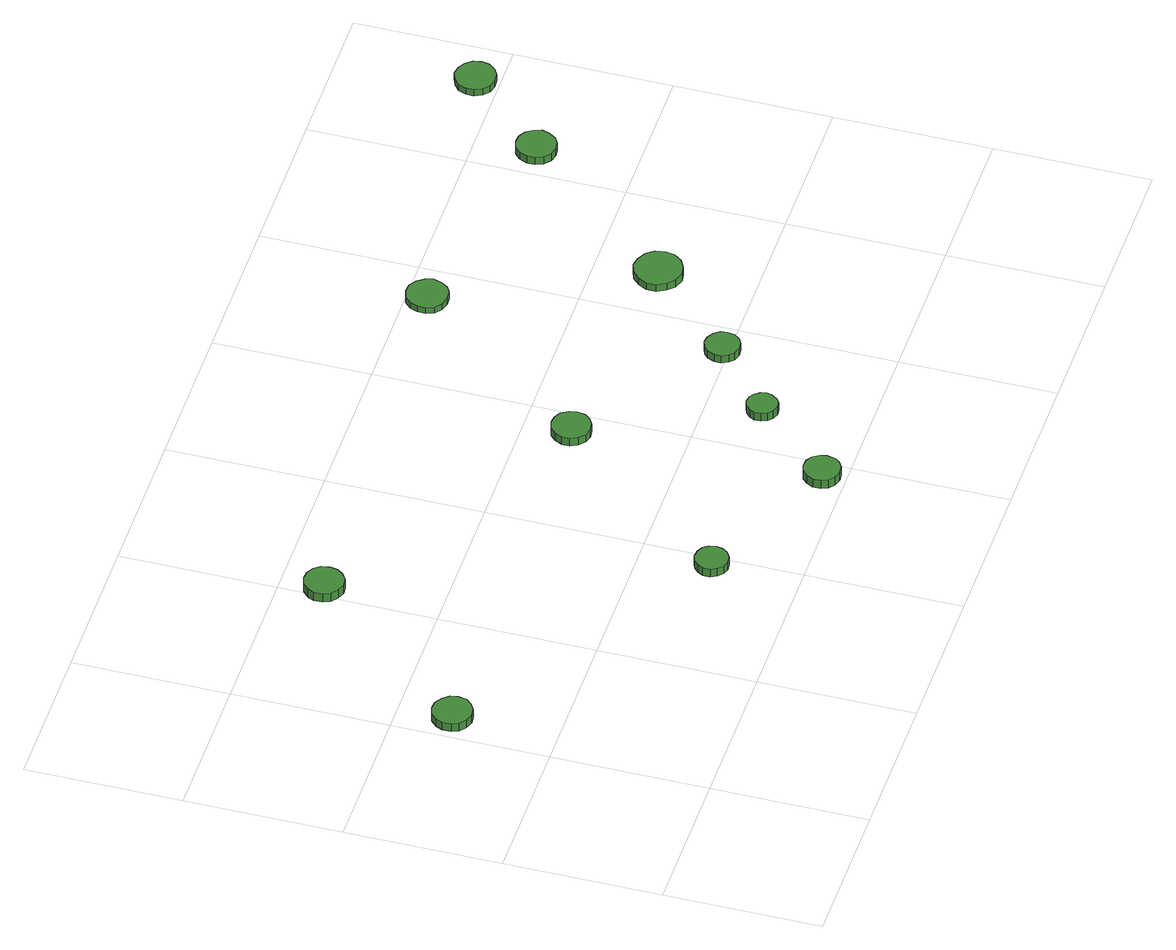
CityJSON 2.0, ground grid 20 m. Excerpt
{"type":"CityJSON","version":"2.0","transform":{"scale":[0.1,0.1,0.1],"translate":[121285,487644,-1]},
"CityObjects":{
"tree1":{"type":"SolitaryVegetationObject","attributes":{"function":"something"},"geometry":[{"type":"MultiSurface","lod":"1","boundaries":[[[0,1,2,3,4,5,6,7,8,9,10,11,12,13,14]],[[15,16,17,18,19,20,21,22,23,24,25,26,27,28,29]],[[0,29,28,1]],[[1,28,27,2]],[[2,27,26,3]],[[3,26,25,4]],[[4,25,24,5]],[[5,24,23,6]],[[6,23,22,7]],[[7,22,21,8]],[[8,21,20,9]],[[9,20,19,10]],[[10,19,18,11]],[[11,18,17,12]],[[12,17,16,13]],[[13,16,15,14]],[[14,15,29,0]]]}]},
"tree2":{"type":"SolitaryVegetationObject","attributes":{"function":"something"},"geometry":[{"type":"MultiSurface","lod":"1","boundaries":[[[30,31,32,33,34,35,36,37,38,39,40,41,42,43,44]],[[45,46,47,48,49,50,51,52,53,54,55,56,57,58,59]],[[30,59,58,31]],[[31,58,57,32]],[[32,57,56,33]],[[33,56,55,34]],[[34,55,54,35]],[[35,54,53,36]],[[36,53,52,37]],[[37,52,51,38]],[[38,51,50,39]],[[39,50,49,40]],[[40,49,48,41]],[[41,48,47,42]],[[42,47,46,43]],[[43,46,45,44]],[[44,45,59,30]]]}]},
"tree3":{"type":"SolitaryVegetationObject","attributes":{"function":"something"},"geometry":[{"type":"MultiSurface","lod":"1","boundaries":[[[60,61,62,63,64,65,66,67,68,69,70,71,72,73,74]],[[75,76,77,78,79,80,81,82,83,84,85,86,87,88,89]],[[60,89,88,61]],[[61,88,87,62]],[[62,87,86,63]],[[63,86,85,64]],[[64,85,84,65]],[[65,84,83,66]],[[66,83,82,67]],[[67,82,81,68]],[[68,81,80,69]],[[69,80,79,70]],[[70,79,78,71]],[[71,78,77,72]],[[72,77,76,73]],[[73,76,75,74]],[[74,75,89,60]]]}]},
"tree4":{"type":"SolitaryVegetationObject","attributes":{"function":"something"},"geometry":[{"type":"MultiSurface","lod":"1","boundaries":[[[90,91,92,93,94,95,96,97,98,99,100,101,102,103,104]],[[105,106,107,108,109,110,111,112,113,114,115,116,117,118,119]],[[90,119,118,91]],[[91,118,117,92]],[[92,117,116,93]],[[93,116,115,94]],[[94,115,114,95]],[[95,114,113,96]],[[96,113,112,97]],[[97,112,111,98]],[[98,111,110,99]],[[99,110,109,100]],[[100,109,108,101]],[[101,108,107,102]],[[102,107,106,103]],[[103,106,105,104]],[[104,105,119,90]]]}]},
"tree5":{"type":"SolitaryVegetationObject","attributes":{"function":"something"},"geometry":[{"type":"MultiSurface","lod":"1","boundaries":[[[120,121,122,123,124,125,126,127,128,129,130,131,132,133,134]],[[135,136,137,138,139,140,141,142,143,144,145,146,147,148,149]],[[120,149,148,121]],[[121,148,147,122]],[[122,147,146,123]],[[123,146,145,124]],[[124,145,144,125]],[[125,144,143,126]],[[126,143,142,127]],[[127,142,141,128]],[[128,141,140,129]],[[129,140,139,130]],[[130,139,138,131]],[[131,138,137,132]],[[132,137,136,133]],[[133,136,135,134]],[[134,135,149,120]]]}]},
"tree6":{"type":"SolitaryVegetationObject","attributes":{"function":"something"},"geometry":[{"type":"MultiSurface","lod":"1","boundaries":[[[150,151,152,153,154,155,156,157,158,159,160,161,162,163,164]],[[165,166,167,168,169,170,171,172,173,174,175,176,177,178,179]],[[150,179,178,151]],[[151,178,177,152]],[[152,177,176,153]],[[153,176,175,154]],[[154,175,174,155]],[[155,174,173,156]],[[156,173,172,157]],[[157,172,171,158]],[[158,171,170,159]],[[159,170,169,160]],[[160,169,168,161]],[[161,168,167,162]],[[162,167,166,163]],[[163,166,165,164]],[[164,165,179,150]]]}]},
"tree7":{"type":"SolitaryVegetationObject","attributes":{"function":"something"},"geometry":[{"type":"MultiSurface","lod":"1","boundaries":[[[180,181,182,183,184,185,186,187,188,189,190,191,192,193,194]],[[195,196,197,198,199,200,201,202,203,204,205,206,207,208,209]],[[180,209,208,181]],[[181,208,207,182]],[[182,207,206,183]],[[183,206,205,184]],[[184,205,204,185]],[[185,204,203,186]],[[186,203,202,187]],[[187,202,201,188]],[[188,201,200,189]],[[189,200,199,190]],[[190,199,198,191]],[[191,198,197,192]],[[192,197,196,193]],[[193,196,195,194]],[[194,195,209,180]]]}]},
"tree8":{"type":"SolitaryVegetationObject","attributes":{"function":"something"},"geometry":[{"type":"MultiSurface","lod":"1","boundaries":[[[210,211,212,213,214,215,216,217,218,219,220,221,222,223,224]],[[225,226,227,228,229,230,231,232,233,234,235,236,237,238,239]],[[210,239,238,211]],[[211,238,237,212]],[[212,237,236,213]],[[213,236,235,214]],[[214,235,234,215]],[[215,234,233,216]],[[216,233,232,217]],[[217,232,231,218]],[[218,231,230,219]],[[219,230,229,220]],[[220,229,228,221]],[[221,228,227,222]],[[222,227,226,223]],[[223,226,225,224]],[[224,225,239,210]]]}]},
"tree9":{"type":"SolitaryVegetationObject","attributes":{"function":"something"},"geometry":[{"type":"MultiSurface","lod":"1","boundaries":[[[240,241,242,243,244,245,246,247,248,249,250,251,252,253,254]],[[255,256,257,258,259,260,261,262,263,264,265,266,267,268,269]],[[240,269,268,241]],[[241,268,267,242]],[[242,267,266,243]],[[243,266,265,244]],[[244,265,264,245]],[[245,264,263,246]],[[246,263,262,247]],[[247,262,261,248]],[[248,261,260,249]],[[249,260,259,250]],[[250,259,258,251]],[[251,258,257,252]],[[252,257,256,253]],[[253,256,255,254]],[[254,255,269,240]]]}]},
"tree10":{"type":"SolitaryVegetationObject","attributes":{"function":"something"},"geometry":[{"type":"MultiSurface","lod":"1","boundaries":[[[270,271,272,273,274,275,276,277,278,279,280,281,282,283,284]],[[285,286,287,288,289,290,291,292,293,294,295,296,297,298,299]],[[270,299,298,271]],[[271,298,297,272]],[[272,297,296,273]],[[273,296,295,274]],[[274,295,294,275]],[[275,294,293,276]],[[276,293,292,277]],[[277,292,291,278]],[[278,291,290,279]],[[279,290,289,280]],[[280,289,288,281]],[[281,288,287,282]],[[282,287,286,283]],[[283,286,285,284]],[[284,285,299,270]]]}]},
"tree11":{"type":"SolitaryVegetationObject","attributes":{"function":"something"},"geometry":[{"type":"MultiSurface","lod":"1","boundaries":[[[300,301,302,303,304,305,306,307,308,309,310,311,312,313,314]],[[315,316,317,318,319,320,321,322,323,324,325,326,327,328,329]],[[300,329,328,301]],[[301,328,327,302]],[[302,327,326,303]],[[303,326,325,304]],[[304,325,324,305]],[[305,324,323,306]],[[306,323,322,307]],[[307,322,321,308]],[[308,321,320,309]],[[309,320,319,310]],[[310,319,318,311]],[[311,318,317,312]],[[312,317,316,313]],[[313,316,315,314]],[[314,315,329,300]]]}]}
},
"vertices":[
[58,332,21],[56,342,21],[49,350,21],[40,356,21],[30,357,21],[20,354,21],[12,346,21],[8,337,21],[8,326,21],[12,317,21],[20,310,21],[30,307,21],[40,308,21],[49,313,21],[56,321,21],[56,321,9],[49,313,9],[40,308,9],[30,307,9],[20,310,9],[12,317,9],[8,326,9],[8,337,9],[12,346,9],[20,354,9],[30,357,9],[40,356,9],[49,350,9],[56,342,9],[58,332,9],
[240,546,19],[238,557,19],[232,565,19],[223,570,19],[213,571,19],[203,568,19],[195,561,19],[191,552,19],[191,541,19],[195,532,19],[203,525,19],[213,521,19],[223,522,19],[232,528,19],[238,536,19],[238,536,6],[232,528,6],[223,522,6],[213,521,6],[203,525,6],[195,532,6],[191,541,6],[191,552,6],[195,561,6],[203,568,6],[213,571,6],[223,570,6],[232,565,6],[238,557,6],[240,546,6],
[406,111,20],[404,120,20],[399,127,20],[391,131,20],[382,132,20],[374,129,20],[368,124,20],[364,116,20],[364,107,20],[368,99,20],[374,93,20],[382,90,20],[391,91,20],[399,96,20],[404,103,20],[404,103,8],[399,96,8],[391,91,8],[382,90,8],[374,93,8],[368,99,8],[364,107,8],[364,116,8],[368,124,8],[374,129,8],[382,132,8],[391,131,8],[399,127,8],[404,120,8],[406,111,8],
[600,30,20],[598,39,20],[593,47,20],[585,52,20],[575,53,20],[566,50,20],[559,43,20],[555,35,20],[555,25,20],[559,16,20],[566,10,20],[575,7,20],[585,8,20],[593,13,20],[598,20,20],[598,20,7],[593,13,7],[585,8,7],[575,7,7],[566,10,7],[559,16,7],[555,25,7],[555,35,7],[559,43,7],[566,50,7],[575,53,7],[585,52,7],[593,47,7],[598,39,7],[600,30,7],
[591,340,20],[589,350,20],[583,359,20],[574,364,20],[564,365,20],[554,362,20],[547,355,20],[542,345,20],[542,335,20],[547,326,20],[554,319,20],[564,316,20],[574,317,20],[583,322,20],[589,330,20],[589,330,8],[583,322,8],[574,317,8],[564,316,8],[554,319,8],[547,326,8],[542,335,8],[542,345,8],[547,355,8],[554,362,8],[564,365,8],[574,364,8],[583,359,8],[589,350,8],[591,340,8],
[688,132,20],[686,139,20],[681,146,20],[675,150,20],[667,151,20],[659,148,20],[653,143,20],[650,136,20],[650,128,20],[653,120,20],[659,115,20],[667,112,20],[675,113,20],[681,117,20],[686,124,20],[686,124,8],[681,117,8],[675,113,8],[667,112,8],[659,115,8],[653,120,8],[650,128,8],[650,136,8],[653,143,8],[659,148,8],[667,151,8],[675,150,8],[681,146,8],[686,139,8],[688,132,8],
[780,208,19],[779,217,19],[773,224,19],[765,229,19],[756,230,19],[747,227,19],[741,221,19],[737,212,19],[737,203,19],[741,195,19],[747,189,19],[756,186,19],[765,187,19],[773,191,19],[779,199,19],[779,199,8],[773,191,8],[765,187,8],[756,186,8],[747,189,8],[741,195,8],[737,203,8],[737,212,8],[741,221,8],[747,227,8],[756,230,8],[765,229,8],[773,224,8],[779,217,8],[780,208,8],
[773,574,18],[770,584,18],[764,593,18],[755,599,18],[744,600,18],[733,597,18],[725,589,18],[721,579,18],[721,568,18],[725,558,18],[733,551,18],[744,548,18],[755,549,18],[764,554,18],[770,563,18],[770,563,9],[764,554,9],[755,549,9],[744,548,9],[733,551,9],[725,558,9],[721,568,9],[721,579,9],[725,589,9],[733,597,9],[744,600,9],[755,599,9],[764,593,9],[770,584,9],[773,574,9],
[898,320,19],[896,333,19],[888,343,19],[877,349,19],[865,351,19],[853,347,19],[844,338,19],[838,327,19],[838,314,19],[844,303,19],[853,294,19],[865,290,19],[877,292,19],[888,298,19],[896,308,19],[896,308,8],[888,298,8],[877,292,8],[865,290,8],[853,294,8],[844,303,8],[838,314,8],[838,327,8],[844,338,8],[853,347,8],[865,351,8],[877,349,8],[888,343,8],[896,333,8],[898,320,8],
[1066,524,19],[1063,534,19],[1057,543,19],[1048,548,19],[1038,549,19],[1028,546,19],[1020,539,19],[1016,529,19],[1016,519,19],[1020,509,19],[1028,502,19],[1038,499,19],[1048,500,19],[1057,505,19],[1063,514,19],[1063,514,8],[1057,505,8],[1048,500,8],[1038,499,8],[1028,502,8],[1020,509,8],[1016,519,8],[1016,529,8],[1020,539,8],[1028,546,8],[1038,549,8],[1048,548,8],[1057,543,8],[1063,534,8],[1066,524,8],
[1165,629,18],[1163,639,18],[1156,648,18],[1147,653,18],[1136,655,18],[1126,651,18],[1118,644,18],[1114,634,18],[1114,624,18],[1118,614,18],[1126,607,18],[1136,604,18],[1147,605,18],[1156,610,18],[1163,619,18],[1163,619,8],[1156,610,8],[1147,605,8],[1136,604,8],[1126,607,8],[1118,614,8],[1114,624,8],[1114,634,8],[1118,644,8],[1126,651,8],[1136,655,8],[1147,653,8],[1156,648,8],[1163,639,8],[1165,629,8]
]}
